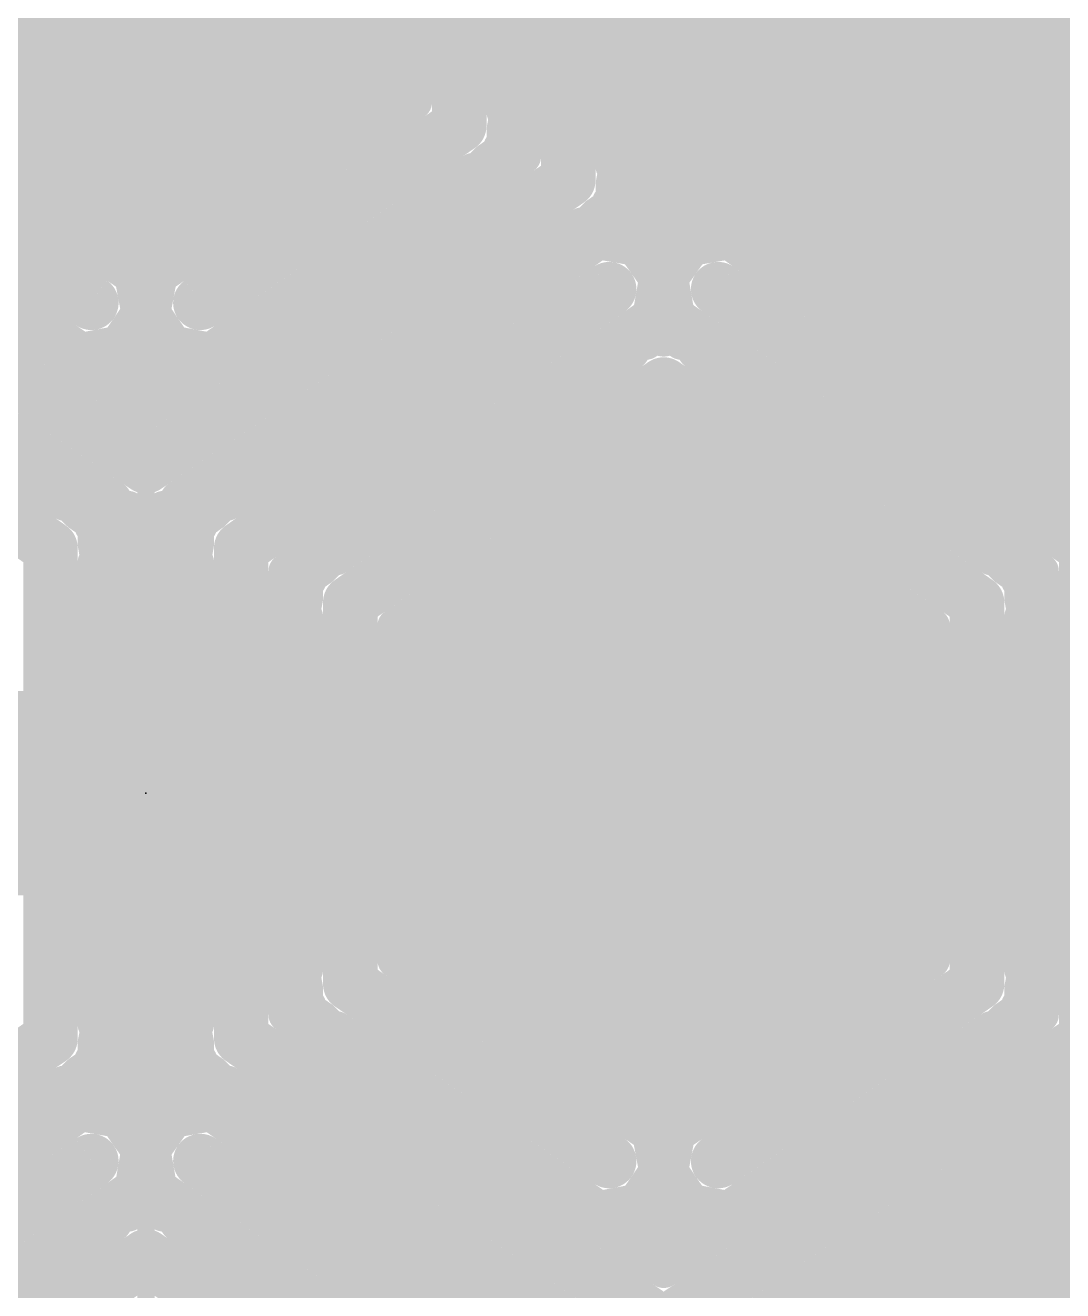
# Model space of a CAD drawing. Extents: x -9.5 to 75.5, y -0.1 to 22.1.
# Drawn here: x 32.12 to 39.73, y 7.35 to 16.64 of the extents above; entities that cross this region are included whole.
import ezdxf

# ---------------------------------------------------------------- set-up
doc = ezdxf.new("R2010")
doc.units = 0
for name, color, linetype in [('1', 12, 'CONTINUOUS'), ('16', 132, 'CONTINUOUS'), ('22', 253, 'CONTINUOUS'), ('23', 53, 'CONTINUOUS'), ('42', 132, 'CONTINUOUS')]:
    doc.layers.add(name, color=color, linetype=linetype)

msp = doc.modelspace()

# ---------------------------------------------------------------- linework, layer by layer
at = {"layer": '1', "const_width": 1.5}
msp.add_lwpolyline([(1, 11), (65, 11)], dxfattribs=at)
at = {"layer": '16', "const_width": 0.254}
for points in [[(35.773, 18.9303), (35.773, 15.6734)], [(36.427, 15.6003), (36.427, 18.9965)], [(35.627, 16.0012), (35.627, 18.5975)], [(34.973, 18.5291), (34.973, 16.0725)], [(31.027, 16.764), (34.973, 16.764)], [(35.627, 16.764), (35.773, 16.764)], [(36.427, 16.764), (60.5709, 16.764)], [(31.027, 16.51), (34.973, 16.51)], [(35.627, 16.51), (35.773, 16.51)], [(36.427, 16.51), (60.5136, 16.51)], [(31.027, 16.256), (34.973, 16.256)], [(35.627, 16.256), (35.773, 16.256)], [(36.427, 16.256), (60.5136, 16.256)], [(32.8964, 14.7934), (31.027, 16.0725)], [(34.973, 16.0725), (33.1036, 14.7934)], [(31.13, 16.002), (34.87, 16.002)], [(35.627, 16.002), (35.773, 16.002)], [(35.6464, 15.9729), (35.627, 16.0012)], [(35.627, 15.8696), (35.6464, 15.9729)], [(36.427, 16.002), (60.5136, 16.002)], [(35.627, 15.7646), (35.627, 15.8696)], [(35.6028, 15.7403), (35.627, 15.7646)], [(33, 13.795), (30.227, 15.6734)], [(31.5012, 15.748), (34.4988, 15.748)], [(35.773, 15.6734), (33, 13.795)], [(35.5097, 15.6473), (35.5964, 15.7066)], [(35.5964, 15.7066), (35.6028, 15.7403)], [(35.6104, 15.748), (35.773, 15.748)], [(36.427, 15.748), (60.5136, 15.748)], [(30.5988, 15.573), (32.5271, 14.2536)], [(33.4729, 14.2536), (35.4012, 15.573)], [(35.4012, 15.573), (35.4354, 15.573)], [(35.4354, 15.573), (35.5097, 15.6473)], [(36.4467, 15.5713), (36.427, 15.6003)], [(36.427, 15.4688), (36.4467, 15.5713)], [(31.8725, 15.494), (34.1275, 15.494)], [(35.2857, 15.494), (35.5081, 15.494)], [(36.4318, 15.494), (63.3076, 15.494)], [(36.427, 15.3646), (36.427, 15.4688)], [(36.3092, 15.2467), (36.3955, 15.3052)], [(36.3955, 15.3052), (36.4022, 15.3397)], [(36.4022, 15.3397), (36.427, 15.3646)], [(32.2437, 15.24), (33.7563, 15.24)], [(34.9145, 15.24), (35.1332, 15.24)], [(36.2354, 15.173), (36.3092, 15.2467)], [(36.3024, 15.24), (60.5136, 15.24)], [(29.7997, 15.173), (32.7645, 13.1645)], [(33.2355, 13.1645), (36.2003, 15.173)], [(36.2003, 15.173), (36.2354, 15.173)], [(32.4035, 13.127), (29.6774, 15.0454)], [(36.3226, 15.0454), (33.5965, 13.127)], [(36.5895, 14.999), (36.3226, 15.0454)], [(37.2774, 15.0454), (37.0105, 14.999)], [(40.0035, 13.127), (37.2774, 15.0454)], [(32.6149, 14.986), (33.3851, 14.986)], [(34.5432, 14.986), (34.7582, 14.986)], [(35.9243, 14.986), (36.2382, 14.986)], [(36.7454, 14.7774), (36.5895, 14.999)], [(36.5986, 14.986), (37.0014, 14.986)], [(37.0105, 14.999), (36.8546, 14.7774)], [(37.3618, 14.986), (60.5136, 14.986)], [(32.9464, 14.5271), (32.8964, 14.7934)], [(33.1036, 14.7934), (33.0536, 14.5271)], [(36.699, 14.5105), (36.7454, 14.7774)], [(36.8546, 14.7774), (36.901, 14.5105)], [(32.9079, 14.732), (33.0921, 14.732)], [(34.172, 14.732), (34.3832, 14.732)], [(35.5493, 14.732), (35.8773, 14.732)], [(36.7375, 14.732), (36.8625, 14.732)], [(37.7227, 14.732), (60.5136, 14.732)], [(31.9917, 14.478), (32.1992, 14.478)], [(32.7934, 14.3036), (32.9464, 14.5271)], [(32.9127, 14.478), (33.0873, 14.478)], [(33.0536, 14.5271), (33.2066, 14.3036)], [(33.8008, 14.478), (34.0083, 14.478)], [(34.027, 12.6303), (36.699, 14.5105)], [(35.1744, 14.478), (35.5163, 14.478)], [(36.6527, 14.478), (36.9473, 14.478)], [(36.901, 14.5105), (39.573, 12.6303)], [(38.0837, 14.478), (60.5136, 14.478)], [(32.5271, 14.2536), (32.7934, 14.3036)], [(33.2066, 14.3036), (33.4729, 14.2536)], [(36.6089, 14.2979), (36.5651, 14.2349)], [(36.6719, 14.3092), (36.6089, 14.2979)], [(36.7245, 14.3458), (36.6719, 14.3092)], [(36.8, 14.3322), (36.7245, 14.3458)], [(36.8755, 14.3458), (36.8, 14.3322)], [(36.9281, 14.3092), (36.8755, 14.3458)], [(36.9911, 14.2979), (36.9281, 14.3092)], [(37.0349, 14.2349), (36.9911, 14.2979)], [(32.3667, 14.224), (33.6333, 14.224)], [(36.5651, 14.2349), (34.3974, 12.727)], [(34.7994, 14.224), (35.1554, 14.224)], [(36.2918, 14.224), (36.5494, 14.224)], [(39.2026, 12.727), (37.0349, 14.2349)], [(37.0506, 14.224), (37.3082, 14.224)], [(38.4446, 14.224), (60.5143, 14.224)], [(32.7416, 13.97), (33.2584, 13.97)], [(34.4245, 13.97), (34.7944, 13.97)], [(35.9308, 13.97), (36.1843, 13.97)], [(37.4157, 13.97), (37.6692, 13.97)], [(38.8056, 13.97), (60.6636, 13.97)], [(34.0495, 13.716), (34.4335, 13.716)], [(35.5699, 13.716), (35.8191, 13.716)], [(37.7809, 13.716), (38.0301, 13.716)], [(39.1665, 13.716), (66, 13.716)], [(34.827, 12.2291), (36.8, 13.6017)], [(36.8, 13.6017), (38.773, 12.2291)], [(31.9275, 13.462), (32.3254, 13.462)], [(33.6746, 13.462), (34.0725, 13.462)], [(35.2089, 13.462), (35.454, 13.462)], [(36.5992, 13.462), (37.0008, 13.462)], [(38.146, 13.462), (38.391, 13.462)], [(39.5275, 13.462), (66, 13.462)], [(32.2884, 13.208), (32.7004, 13.208)], [(32.7645, 13.1645), (32.8052, 13.1045)], [(33.1948, 13.1045), (33.2355, 13.1645)], [(33.2996, 13.208), (33.7116, 13.208)], [(34.848, 13.208), (35.0889, 13.208)], [(36.2341, 13.208), (37.3659, 13.208)], [(38.5111, 13.208), (38.752, 13.208)], [(32.4354, 13.127), (32.4035, 13.127)], [(32.5113, 13.0512), (32.4354, 13.127)], [(32.8052, 13.1045), (32.8723, 13.0916)], [(32.8723, 13.0916), (32.9287, 13.0533)], [(32.9287, 13.0533), (33, 13.067)], [(33, 13.067), (33.0713, 13.0533)], [(33.0713, 13.0533), (33.1277, 13.0916)], [(33.1277, 13.0916), (33.1948, 13.1045)], [(33.5646, 13.127), (33.4887, 13.0512)], [(33.5965, 13.127), (33.5646, 13.127)], [(32.599, 12.9895), (32.5113, 13.0512)], [(32.6044, 12.958), (32.599, 12.9895)], [(33.401, 12.9895), (33.3956, 12.958)], [(33.4887, 13.0512), (33.401, 12.9895)], [(32.627, 12.9354), (32.6044, 12.958)], [(32.6084, 12.954), (33.3916, 12.954)], [(32.627, 12.8282), (32.627, 12.9354)], [(33.3956, 12.958), (33.373, 12.9354)], [(33.373, 12.9354), (33.373, 12.8282)], [(34.487, 12.954), (34.7238, 12.954)], [(35.869, 12.954), (37.731, 12.954)], [(38.8762, 12.954), (39.1129, 12.954)], [(32.6454, 12.7226), (32.627, 12.8282)], [(33.373, 12.8282), (33.3546, 12.7226)], [(32.627, 12.6965), (32.6454, 12.7226)], [(32.627, 9.3003), (32.627, 12.6965)], [(32.6295, 12.7), (33.3705, 12.7)], [(33.3546, 12.7226), (33.373, 12.6965)], [(33.373, 12.6965), (33.373, 9.3003)], [(34.1261, 12.7), (34.3376, 12.7)], [(34.3646, 12.727), (34.2894, 12.6518)], [(34.3974, 12.727), (34.3646, 12.727)], [(35.5039, 12.7), (38.0961, 12.7)], [(39.2354, 12.727), (39.2026, 12.727)], [(39.3106, 12.6518), (39.2354, 12.727)], [(39.2624, 12.7), (39.4739, 12.7)], [(34.027, 9.3734), (34.027, 12.6303)], [(34.2894, 12.6518), (34.2021, 12.5911)], [(39.3979, 12.5911), (39.3106, 12.6518)], [(39.573, 12.6303), (39.573, 9.3734)], [(34.1963, 12.5587), (34.173, 12.5354)], [(34.173, 12.5354), (34.173, 12.4291)], [(34.2021, 12.5911), (34.1963, 12.5587)], [(39.4037, 12.5587), (39.3979, 12.5911)], [(39.427, 12.5354), (39.4037, 12.5587)], [(39.427, 12.4291), (39.427, 12.5354)], [(32.627, 12.446), (33.373, 12.446)], [(34.027, 12.446), (34.173, 12.446)], [(34.173, 12.4291), (34.1542, 12.3245)], [(35.1387, 12.446), (38.4613, 12.446)], [(39.427, 12.446), (39.573, 12.446)], [(39.4458, 12.3245), (39.427, 12.4291)], [(34.1542, 12.3245), (34.173, 12.2975)], [(39.427, 12.2975), (39.4458, 12.3245)], [(34.173, 12.2975), (34.173, 9.7012)], [(34.827, 9.7725), (34.827, 12.2291)], [(38.773, 12.2291), (38.773, 9.7725)], [(39.427, 9.7012), (39.427, 12.2975)], [(32.627, 12.192), (33.373, 12.192)], [(34.027, 12.192), (34.173, 12.192)], [(34.827, 12.192), (38.773, 12.192)], [(39.427, 12.192), (39.573, 12.192)], [(32.627, 11.938), (33.373, 11.938)], [(34.027, 11.938), (34.173, 11.938)], [(34.827, 11.938), (38.773, 11.938)], [(39.427, 11.938), (39.573, 11.938)], [(32.627, 11.684), (33.373, 11.684)], [(34.027, 11.684), (34.173, 11.684)], [(34.827, 11.684), (38.773, 11.684)], [(39.427, 11.684), (39.573, 11.684)], [(32.627, 11.43), (33.373, 11.43)], [(34.027, 11.43), (34.173, 11.43)], [(34.827, 11.43), (38.773, 11.43)], [(39.427, 11.43), (39.573, 11.43)], [(32.627, 11.176), (33.373, 11.176)], [(34.027, 11.176), (34.173, 11.176)], [(34.827, 11.176), (38.773, 11.176)], [(39.427, 11.176), (39.573, 11.176)], [(32.627, 10.922), (33.373, 10.922)], [(34.027, 10.922), (34.173, 10.922)], [(34.827, 10.922), (38.773, 10.922)], [(39.427, 10.922), (39.573, 10.922)], [(32.627, 10.668), (33.373, 10.668)], [(34.027, 10.668), (34.173, 10.668)], [(34.827, 10.668), (38.773, 10.668)], [(39.427, 10.668), (39.573, 10.668)], [(32.627, 10.414), (33.373, 10.414)], [(34.027, 10.414), (34.173, 10.414)], [(34.827, 10.414), (38.773, 10.414)], [(39.427, 10.414), (39.573, 10.414)], [(32.627, 10.16), (33.373, 10.16)], [(34.027, 10.16), (34.173, 10.16)], [(34.827, 10.16), (38.773, 10.16)], [(39.427, 10.16), (39.573, 10.16)], [(32.627, 9.906), (33.373, 9.906)], [(34.027, 9.906), (34.173, 9.906)], [(34.827, 9.906), (38.773, 9.906)], [(39.427, 9.906), (39.573, 9.906)], [(36.6964, 8.4934), (34.827, 9.7725)], [(38.773, 9.7725), (36.9036, 8.4934)], [(32.627, 9.652), (33.373, 9.652)], [(34.027, 9.652), (34.1576, 9.652)], [(34.173, 9.7012), (34.1536, 9.6729)], [(34.1536, 9.6729), (34.173, 9.5696)], [(35.0031, 9.652), (38.5969, 9.652)], [(39.4464, 9.6729), (39.427, 9.7012)], [(39.427, 9.5696), (39.4464, 9.6729)], [(39.4424, 9.652), (39.573, 9.652)], [(34.173, 9.5696), (34.173, 9.4646)], [(39.427, 9.4646), (39.427, 9.5696)], [(34.173, 9.4646), (34.1972, 9.4403)], [(39.4028, 9.4403), (39.427, 9.4646)], [(32.627, 9.398), (33.373, 9.398)], [(34.027, 9.398), (34.2161, 9.398)], [(36.8, 7.495), (34.027, 9.3734)], [(34.1972, 9.4403), (34.2036, 9.4066)], [(34.2036, 9.4066), (34.2903, 9.3473)], [(35.3743, 9.398), (38.2257, 9.398)], [(39.573, 9.3734), (36.8, 7.495)], [(39.3097, 9.3473), (39.3964, 9.4066)], [(39.3839, 9.398), (39.573, 9.398)], [(39.3964, 9.4066), (39.4028, 9.4403)], [(32.6467, 9.2713), (32.627, 9.3003)], [(32.627, 9.1688), (32.6467, 9.2713)], [(33.373, 9.3003), (33.3533, 9.2713)], [(33.3533, 9.2713), (33.373, 9.1688)], [(34.2903, 9.3473), (34.3646, 9.273)], [(34.3646, 9.273), (34.3988, 9.273)], [(34.3988, 9.273), (36.3271, 7.9536)], [(37.2729, 7.9536), (39.2012, 9.273)], [(39.2012, 9.273), (39.2354, 9.273)], [(39.2354, 9.273), (39.3097, 9.3473)], [(32.627, 9.0646), (32.627, 9.1688)], [(33.373, 9.1688), (33.373, 9.0646)], [(32.627, 9.144), (33.373, 9.144)], [(34.3657, 9.144), (34.5874, 9.144)], [(35.7455, 9.144), (37.8545, 9.144)], [(39.0126, 9.144), (39.2343, 9.144)], [(32.5092, 8.9467), (32.5955, 9.0052)], [(32.5955, 9.0052), (32.6022, 9.0397)], [(32.6022, 9.0397), (32.627, 9.0646)], [(33.373, 9.0646), (33.3978, 9.0397)], [(33.3978, 9.0397), (33.4045, 9.0052)], [(33.4045, 9.0052), (33.4908, 8.9467)], [(32.4354, 8.873), (32.5092, 8.9467)], [(32.4524, 8.89), (33.5476, 8.89)], [(33.4908, 8.9467), (33.5646, 8.873)], [(34.7407, 8.89), (34.9586, 8.89)], [(36.1168, 8.89), (37.4832, 8.89)], [(38.6414, 8.89), (38.8593, 8.89)], [(29.4355, 6.8645), (32.4003, 8.873)], [(32.4003, 8.873), (32.4354, 8.873)], [(33.5646, 8.873), (33.5997, 8.873)], [(33.5997, 8.873), (36.5645, 6.8645)], [(37.0355, 6.8645), (40.0003, 8.873)], [(32.5226, 8.6454), (29.7965, 6.727)], [(32.0505, 8.636), (32.5093, 8.636)], [(32.7895, 8.599), (32.5226, 8.6454)], [(32.5765, 8.636), (33.4235, 8.636)], [(33.4774, 8.6454), (33.2105, 8.599)], [(36.2035, 6.727), (33.4774, 8.6454)], [(33.4907, 8.636), (33.9495, 8.636)], [(35.1156, 8.636), (35.3298, 8.636)], [(36.488, 8.636), (37.112, 8.636)], [(38.2702, 8.636), (38.4844, 8.636)], [(39.6505, 8.636), (66, 8.636)], [(32.9454, 8.3774), (32.7895, 8.599)], [(33.2105, 8.599), (33.0546, 8.3774)], [(36.7464, 8.2271), (36.6964, 8.4934)], [(36.9036, 8.4934), (36.8536, 8.2271)], [(31.6755, 8.382), (32.1483, 8.382)], [(32.899, 8.1105), (32.9454, 8.3774)], [(32.9421, 8.382), (33.0579, 8.382)], [(33.0546, 8.3774), (33.101, 8.1105)], [(33.8517, 8.382), (34.3245, 8.382)], [(35.4906, 8.382), (35.7011, 8.382)], [(36.7173, 8.382), (36.8827, 8.382)], [(37.8989, 8.382), (38.1094, 8.382)], [(39.2755, 8.382), (66, 8.382)], [(36.5934, 8.0036), (36.7464, 8.2271)], [(36.8536, 8.2271), (37.0066, 8.0036)], [(30.227, 6.2303), (32.899, 8.1105)], [(32.902, 8.128), (33.098, 8.128)], [(33.101, 8.1105), (35.773, 6.2303)], [(34.2126, 8.128), (34.6994, 8.128)], [(35.8655, 8.128), (36.0723, 8.128)], [(36.6785, 8.128), (36.9215, 8.128)], [(37.5277, 8.128), (37.7345, 8.128)], [(38.9006, 8.128), (66, 8.128)], [(36.3271, 7.9536), (36.5934, 8.0036)], [(37.0066, 8.0036), (37.2729, 7.9536)], [(32.5628, 7.874), (32.7923, 7.874)], [(32.8089, 7.8979), (32.7651, 7.8349)], [(32.8719, 7.9092), (32.8089, 7.8979)], [(32.9245, 7.9458), (32.8719, 7.9092)], [(33, 7.9322), (32.9245, 7.9458)], [(33.0755, 7.9458), (33, 7.9322)], [(33.1281, 7.9092), (33.0755, 7.9458)], [(33.1911, 7.8979), (33.1281, 7.9092)], [(33.2349, 7.8349), (33.1911, 7.8979)], [(33.2077, 7.874), (33.4372, 7.874)], [(34.5736, 7.874), (35.0744, 7.874)], [(36.2405, 7.874), (37.3595, 7.874)], [(38.5256, 7.874), (60.5416, 7.874)], [(32.7651, 7.8349), (30.5974, 6.327)], [(35.4025, 6.327), (33.2349, 7.8349)], [(32.2019, 7.62), (32.4561, 7.62)], [(33.5439, 7.62), (33.7981, 7.62)], [(34.9345, 7.62), (35.4493, 7.62)], [(36.6154, 7.62), (36.9846, 7.62)], [(38.1507, 7.62), (60.5136, 7.62)], [(31.8409, 7.366), (32.091, 7.366)], [(33.909, 7.366), (34.1591, 7.366)], [(35.2955, 7.366), (35.8243, 7.366)], [(37.7757, 7.366), (60.5136, 7.366)]]:
    msp.add_lwpolyline(points, dxfattribs=at)
at = {"layer": '16', "const_width": 0.127}
for points in [[(34.973, 16.4465, 1), (34.973, 16.5735)], [(35.627, 16.5735, 1), (35.627, 16.4465)], [(35.773, 16.4465, 1), (35.773, 16.5735)], [(36.427, 16.5735, 1), (36.427, 16.4465)], [(34.973, 16.1925, 1), (34.973, 16.3195)], [(35.627, 16.3195, 1), (35.627, 16.1925)], [(35.773, 16.1925, 1), (35.773, 16.3195)], [(36.427, 16.3195, 1), (36.427, 16.1925)], [(35.0089, 16.0201, 1), (34.9371, 16.1249)], [(34.87, 15.9385, 1), (34.87, 16.0655)], [(34.9095, 16.0725, 1), (35.0365, 16.0725)], [(35.627, 16.0655, 1), (35.627, 15.9385)], [(35.6794, 16.037, 1), (35.5746, 15.9653)], [(35.7088, 15.9612, 1), (35.5839, 15.9846)], [(35.5939, 15.937, 1), (35.6988, 16.0087)], [(35.773, 15.9385, 1), (35.773, 16.0655)], [(36.427, 16.0655, 1), (36.427, 15.9385)], [(35.5635, 16.0012, 1), (35.6905, 16.0012)], [(35.6905, 15.8696, 1), (35.5635, 15.8696)], [(35.5646, 15.8813, 1), (35.6894, 15.8579)], [(35.6719, 15.7196, 1), (35.5821, 15.8095)], [(34.4988, 15.6845, 1), (34.4988, 15.8115)], [(35.5579, 15.7852, 1), (35.6477, 15.6954)], [(35.6652, 15.7286, 1), (35.5403, 15.752)], [(35.6104, 15.8115, 1), (35.6104, 15.6845)], [(35.6323, 15.6542, 1), (35.5606, 15.759)], [(35.5635, 15.7646, 1), (35.6905, 15.7646)], [(35.8086, 15.6209, 1), (35.7374, 15.726)], [(35.773, 15.6845, 1), (35.773, 15.8115)], [(36.427, 15.8115, 1), (36.427, 15.6845)], [(35.4012, 15.6365, 1), (35.4012, 15.5095)], [(35.437, 15.5206, 1), (35.3653, 15.6254)], [(35.4354, 15.5095, 1), (35.4354, 15.6365)], [(35.4739, 15.6997, 1), (35.5456, 15.5949)], [(35.5546, 15.6024, 1), (35.4648, 15.6922)], [(35.534, 15.7183, 1), (35.6588, 15.6949)], [(35.7095, 15.6734, 1), (35.8365, 15.6734)], [(36.4796, 15.6359, 1), (36.3744, 15.5647)], [(36.509, 15.5593, 1), (36.3843, 15.5832)], [(34.1275, 15.4305, 1), (34.1275, 15.5575)], [(35.2857, 15.5575, 1), (35.2857, 15.4305)], [(35.3905, 15.6179, 1), (35.4803, 15.5281)], [(35.5081, 15.4305, 1), (35.5081, 15.5575)], [(36.3635, 15.6003, 1), (36.4905, 15.6003)], [(36.4318, 15.5575, 1), (36.4318, 15.4305)], [(36.3941, 15.5356, 1), (36.4993, 15.6069)], [(36.4905, 15.4688, 1), (36.3635, 15.4688)], [(36.3646, 15.4808, 1), (36.4894, 15.4569)], [(36.3573, 15.3846, 1), (36.4471, 15.2948)], [(36.4645, 15.3277, 1), (36.3398, 15.3517)], [(36.4311, 15.2527, 1), (36.3599, 15.3578)], [(36.3635, 15.3646, 1), (36.4905, 15.3646)], [(36.4719, 15.3196, 1), (36.3821, 15.4095)], [(32.2437, 15.3035, 1), (32.2437, 15.1765)], [(33.7563, 15.1765, 1), (33.7563, 15.3035)], [(34.9145, 15.3035, 1), (34.9145, 15.1765)], [(35.1332, 15.1765, 1), (35.1332, 15.3035)], [(36.3024, 15.3035, 1), (36.3024, 15.1765)], [(36.2736, 15.2993, 1), (36.3448, 15.1942)], [(36.3541, 15.2018, 1), (36.2643, 15.2916)], [(36.3332, 15.3172, 1), (36.4579, 15.2932)], [(36.2003, 15.2365, 1), (36.2003, 15.1095)], [(36.2359, 15.1204, 1), (36.1647, 15.2256)], [(36.1905, 15.2179, 1), (36.2803, 15.1281)], [(36.2354, 15.1095, 1), (36.2354, 15.2365)], [(36.3335, 15.1079, 1), (36.3117, 14.9828)], [(36.3591, 14.9934, 1), (36.286, 15.0973)], [(37.314, 15.0973, 1), (37.2409, 14.9934)], [(37.2883, 14.9828, 1), (37.2665, 15.1079)], [(32.6149, 15.0495, 1), (32.6149, 14.9225)], [(33.3851, 14.9225, 1), (33.3851, 15.0495)], [(34.5432, 15.0495, 1), (34.5432, 14.9225)], [(34.7582, 14.9225, 1), (34.7582, 15.0495)], [(35.9243, 15.0495, 1), (35.9243, 14.9225)], [(36.2382, 14.9225, 1), (36.2382, 15.0495)], [(36.6414, 15.0355, 1), (36.5375, 14.9624)], [(36.5986, 15.0495, 1), (36.5986, 14.9225)], [(36.5786, 14.9364, 1), (36.6004, 15.0615)], [(36.9996, 15.0615, 1), (37.0214, 14.9364)], [(37.0625, 14.9624, 1), (36.9586, 15.0355)], [(37.0014, 14.9225, 1), (37.0014, 15.0495)], [(37.3618, 15.0495, 1), (37.3618, 14.9225)], [(32.9588, 14.8051, 1), (32.834, 14.7817)], [(32.8606, 14.741, 1), (32.9323, 14.8458)], [(33.0677, 14.8458, 1), (33.1394, 14.741)], [(33.166, 14.7817, 1), (33.0412, 14.8051)], [(36.8079, 14.7665, 1), (36.6828, 14.7883)], [(36.6934, 14.7409, 1), (36.7973, 14.814)], [(36.8027, 14.814, 1), (36.9066, 14.7409)], [(36.9172, 14.7883, 1), (36.7921, 14.7665)], [(32.9079, 14.7955, 1), (32.9079, 14.6685)], [(33.0921, 14.6685, 1), (33.0921, 14.7955)], [(34.172, 14.7955, 1), (34.172, 14.6685)], [(34.3832, 14.6685, 1), (34.3832, 14.7955)], [(35.5493, 14.7955, 1), (35.5493, 14.6685)], [(35.8773, 14.6685, 1), (35.8773, 14.7955)], [(36.7375, 14.7955, 1), (36.7375, 14.6685)], [(36.8625, 14.6685, 1), (36.8625, 14.7955)], [(37.7227, 14.7955, 1), (37.7227, 14.6685)], [(32.1992, 14.4145, 1), (32.1992, 14.5415)], [(32.9127, 14.5415, 1), (32.9127, 14.4145)], [(32.8839, 14.5154, 1), (33.0088, 14.5388)], [(32.9988, 14.4913, 1), (32.8939, 14.563)], [(33.106, 14.563, 1), (33.0012, 14.4913)], [(32.9912, 14.5388, 1), (33.1161, 14.5154)], [(33.0873, 14.4145, 1), (33.0873, 14.5415)], [(33.8008, 14.5415, 1), (33.8008, 14.4145)], [(34.0083, 14.4145, 1), (34.0083, 14.5415)], [(35.1744, 14.5415, 1), (35.1744, 14.4145)], [(35.5163, 14.4145, 1), (35.5163, 14.5415)], [(36.6527, 14.5415, 1), (36.6527, 14.4145)], [(36.6364, 14.5214, 1), (36.7615, 14.4996)], [(36.7355, 14.4586, 1), (36.6624, 14.5625)], [(36.9376, 14.5625, 1), (36.8645, 14.4586)], [(36.8385, 14.4996, 1), (36.9636, 14.5214)], [(36.9473, 14.4145, 1), (36.9473, 14.5415)], [(38.0837, 14.5415, 1), (38.0837, 14.4145)], [(32.741, 14.3394, 1), (32.8458, 14.2677)], [(32.8051, 14.2412, 1), (32.7817, 14.366)], [(33.2183, 14.366, 1), (33.1949, 14.2412)], [(33.1542, 14.2677, 1), (33.259, 14.3394)], [(36.5977, 14.3604, 1), (36.6201, 14.2354)], [(36.661, 14.2617, 1), (36.5568, 14.3342)], [(36.6356, 14.3614, 1), (36.7082, 14.2571)], [(36.6831, 14.2467, 1), (36.6607, 14.3717)], [(36.7357, 14.4083, 1), (36.7132, 14.2833)], [(36.7607, 14.2937, 1), (36.6882, 14.3979)], [(36.7888, 14.3947, 1), (36.8112, 14.2697)], [(36.7888, 14.2697, 1), (36.8112, 14.3947)], [(36.9118, 14.3979, 1), (36.8393, 14.2937)], [(36.8868, 14.2833, 1), (36.8643, 14.4083)], [(36.9393, 14.3717, 1), (36.9169, 14.2467)], [(36.8918, 14.2571, 1), (36.9643, 14.3614)], [(37.0432, 14.3342, 1), (36.939, 14.2617)], [(36.9799, 14.2354, 1), (37.0023, 14.3604)], [(32.3667, 14.2875, 1), (32.3667, 14.1605)], [(32.5154, 14.3161, 1), (32.5388, 14.1912)], [(32.4913, 14.2012, 1), (32.563, 14.306)], [(33.437, 14.306, 1), (33.5087, 14.2012)], [(33.4612, 14.1912, 1), (33.4846, 14.3161)], [(33.6333, 14.1605, 1), (33.6333, 14.2875)], [(34.7994, 14.2875, 1), (34.7994, 14.1605)], [(35.1554, 14.1605, 1), (35.1554, 14.2875)], [(36.2918, 14.2875, 1), (36.2918, 14.1605)], [(36.513, 14.2712, 1), (36.6172, 14.1987)], [(36.6013, 14.1828, 1), (36.5288, 14.287)], [(36.5494, 14.1605, 1), (36.5494, 14.2875)], [(37.0712, 14.287, 1), (36.9987, 14.1828)], [(36.9828, 14.1987, 1), (37.087, 14.2712)], [(37.0506, 14.2875, 1), (37.0506, 14.1605)], [(37.3082, 14.1605, 1), (37.3082, 14.2875)], [(38.4446, 14.2875, 1), (38.4446, 14.1605)], [(32.7416, 14.0335, 1), (32.7416, 13.9065)], [(33.2584, 13.9065, 1), (33.2584, 14.0335)], [(34.4245, 14.0335, 1), (34.4245, 13.9065)], [(34.7944, 13.9065, 1), (34.7944, 14.0335)], [(35.9308, 14.0335, 1), (35.9308, 13.9065)], [(36.1843, 13.9065, 1), (36.1843, 14.0335)], [(37.4157, 14.0335, 1), (37.4157, 13.9065)], [(37.6692, 13.9065, 1), (37.6692, 14.0335)], [(38.8056, 14.0335, 1), (38.8056, 13.9065)], [(32.9644, 13.8475, 1), (33.0356, 13.7424)], [(32.9644, 13.7424, 1), (33.0356, 13.8475)], [(34.0495, 13.7795, 1), (34.0495, 13.6525)], [(34.4335, 13.6525, 1), (34.4335, 13.7795)], [(35.5699, 13.7795, 1), (35.5699, 13.6525)], [(35.8191, 13.6525, 1), (35.8191, 13.7795)], [(37.7809, 13.7795, 1), (37.7809, 13.6525)], [(38.0301, 13.6525, 1), (38.0301, 13.7795)], [(39.1665, 13.7795, 1), (39.1665, 13.6525)], [(36.8363, 13.6538, 1), (36.7637, 13.5495)], [(36.8363, 13.5495, 1), (36.7637, 13.6538)], [(32.3254, 13.3985, 1), (32.3254, 13.5255)], [(33.6746, 13.5255, 1), (33.6746, 13.3985)], [(34.0725, 13.3985, 1), (34.0725, 13.5255)], [(35.2089, 13.5255, 1), (35.2089, 13.3985)], [(35.454, 13.3985, 1), (35.454, 13.5255)], [(36.5992, 13.5255, 1), (36.5992, 13.3985)], [(37.0008, 13.3985, 1), (37.0008, 13.5255)], [(38.146, 13.5255, 1), (38.146, 13.3985)], [(38.391, 13.3985, 1), (38.391, 13.5255)], [(39.5275, 13.5255, 1), (39.5275, 13.3985)], [(32.2884, 13.2715, 1), (32.2884, 13.1445)], [(32.7004, 13.1445, 1), (32.7004, 13.2715)], [(32.8171, 13.2002, 1), (32.712, 13.1289)], [(33.288, 13.1289, 1), (33.1829, 13.2002)], [(33.2996, 13.2715, 1), (33.2996, 13.1445)], [(33.7116, 13.1445, 1), (33.7116, 13.2715)], [(34.848, 13.2715, 1), (34.848, 13.1445)], [(35.0889, 13.1445, 1), (35.0889, 13.2715)], [(36.2341, 13.2715, 1), (36.2341, 13.1445)], [(37.3659, 13.1445, 1), (37.3659, 13.2715)], [(38.5111, 13.2715, 1), (38.5111, 13.1445)], [(38.752, 13.1445, 1), (38.752, 13.2715)], [(32.4035, 13.1905, 1), (32.4035, 13.0635)], [(32.367, 13.0751, 1), (32.4401, 13.1789)], [(32.4803, 13.1719, 1), (32.3905, 13.0821)], [(32.4354, 13.0635, 1), (32.4354, 13.1905)], [(32.7289, 13.112, 1), (32.8002, 13.2171)], [(32.8172, 13.1668, 1), (32.7932, 13.0421)], [(32.7527, 13.0688, 1), (32.8578, 13.1401)], [(32.9079, 13.1441, 1), (32.8366, 13.039)], [(32.8603, 13.0292, 1), (32.8842, 13.1539)], [(33.012, 13.1294, 1), (32.988, 13.0047)], [(33.012, 13.0047, 1), (32.988, 13.1294)], [(33.1158, 13.1539, 1), (33.1397, 13.0292)], [(33.1634, 13.039, 1), (33.0921, 13.1441)], [(33.1422, 13.1401, 1), (33.2473, 13.0688)], [(33.1998, 13.2171, 1), (33.2711, 13.112)], [(33.2068, 13.0421, 1), (33.1828, 13.1668)], [(33.5646, 13.1905, 1), (33.5646, 13.0635)], [(33.6095, 13.0821, 1), (33.5196, 13.1719)], [(33.5599, 13.1789, 1), (33.633, 13.0751)], [(33.5965, 13.0635, 1), (33.5965, 13.1905)], [(32.5478, 13.1031, 1), (32.4747, 12.9992)], [(32.4664, 13.0063, 1), (32.5562, 13.0961)], [(32.6615, 13.0003, 1), (32.5364, 12.9786)], [(32.5624, 12.9375, 1), (32.6355, 13.0414)], [(32.9167, 13.1157, 1), (32.9407, 12.9909)], [(32.8931, 13.0007, 1), (32.9644, 13.1059)], [(33.0356, 13.1059, 1), (33.1069, 13.0007)], [(33.0593, 12.9909, 1), (33.0832, 13.1157)], [(33.3645, 13.0414, 1), (33.4376, 12.9375)], [(33.4636, 12.9786, 1), (33.3385, 13.0003)], [(33.4438, 13.0961, 1), (33.5336, 13.0063)], [(33.5253, 12.9992, 1), (33.4522, 13.1031)], [(32.6493, 13.0029, 1), (32.5595, 12.9131)], [(32.5419, 12.9471, 1), (32.667, 12.9689)], [(32.6084, 13.0175, 1), (32.6084, 12.8905)], [(32.6905, 12.9354, 1), (32.5635, 12.9354)], [(32.5821, 12.8905, 1), (32.6719, 12.9804)], [(33.4365, 12.9354, 1), (33.3095, 12.9354)], [(33.3281, 12.9804, 1), (33.4179, 12.8905)], [(33.333, 12.9689, 1), (33.4581, 12.9471)], [(33.4405, 12.9131, 1), (33.3507, 13.0029)], [(33.3916, 12.8905, 1), (33.3916, 13.0175)], [(34.487, 13.0175, 1), (34.487, 12.8905)], [(34.7238, 12.8905, 1), (34.7238, 13.0175)], [(35.869, 13.0175, 1), (35.869, 12.8905)], [(37.731, 12.8905, 1), (37.731, 13.0175)], [(38.8762, 13.0175, 1), (38.8762, 12.8905)], [(39.1129, 12.8905, 1), (39.1129, 13.0175)], [(32.6896, 12.8391, 1), (32.5644, 12.8173)], [(33.4356, 12.8173, 1), (33.3104, 12.8391)], [(32.5635, 12.8282, 1), (32.6905, 12.8282)], [(32.6905, 12.6965, 1), (32.5635, 12.6965)], [(32.6295, 12.7635, 1), (32.6295, 12.6365)], [(32.6973, 12.686, 1), (32.5934, 12.7591)], [(33.4066, 12.7591, 1), (33.3027, 12.686)], [(33.3095, 12.8282, 1), (33.4365, 12.8282)], [(33.4365, 12.6965, 1), (33.3095, 12.6965)], [(33.3705, 12.6365, 1), (33.3705, 12.7635)], [(34.1261, 12.7635, 1), (34.1261, 12.6365)], [(34.3646, 12.7905, 1), (34.3646, 12.6635)], [(34.4095, 12.6821, 1), (34.3196, 12.7719)], [(34.3612, 12.7791, 1), (34.4337, 12.6749)], [(34.3376, 12.6365, 1), (34.3376, 12.7635)], [(34.3974, 12.6635, 1), (34.3974, 12.7905)], [(35.5039, 12.7635, 1), (35.5039, 12.6365)], [(38.0961, 12.6365, 1), (38.0961, 12.7635)], [(39.2026, 12.7905, 1), (39.2026, 12.6635)], [(39.1663, 12.6749, 1), (39.2388, 12.7791)], [(39.2803, 12.7719, 1), (39.1905, 12.6821)], [(39.2624, 12.7635, 1), (39.2624, 12.6365)], [(39.2354, 12.6635, 1), (39.2354, 12.7905)], [(39.4739, 12.6365, 1), (39.4739, 12.7635)], [(32.5751, 12.733, 1), (32.6789, 12.6599)], [(32.5828, 12.7117, 1), (32.7079, 12.7335)], [(33.2921, 12.7335, 1), (33.4172, 12.7117)], [(33.3211, 12.6599, 1), (33.4249, 12.733)], [(34.0905, 12.6303, 1), (33.9635, 12.6303)], [(33.9905, 12.6822, 1), (34.0635, 12.5783)], [(34.2445, 12.6967, 1), (34.3343, 12.6069)], [(34.3256, 12.5997, 1), (34.2531, 12.7039)], [(39.3469, 12.7039, 1), (39.2744, 12.5997)], [(39.2657, 12.6069, 1), (39.3555, 12.6967)], [(39.6365, 12.6303, 1), (39.5095, 12.6303)], [(39.5365, 12.5783, 1), (39.6095, 12.6822)], [(34.2365, 12.5354, 1), (34.1095, 12.5354)], [(34.1281, 12.5804, 1), (34.2179, 12.4905)], [(34.1338, 12.5699, 1), (34.2588, 12.5475)], [(34.1658, 12.6432, 1), (34.2383, 12.539)], [(34.2646, 12.5799, 1), (34.1396, 12.6023)], [(34.2412, 12.5138, 1), (34.1514, 12.6036)], [(39.4604, 12.6023, 1), (39.3354, 12.5799)], [(39.4486, 12.6036, 1), (39.3588, 12.5138)], [(39.3412, 12.5475, 1), (39.4662, 12.5699)], [(39.3617, 12.539, 1), (39.4342, 12.6432)], [(39.4905, 12.5354, 1), (39.3635, 12.5354)], [(39.3821, 12.4905, 1), (39.4719, 12.5804)], [(32.627, 12.5095, 1), (32.627, 12.3825)], [(33.373, 12.3825, 1), (33.373, 12.5095)], [(34.027, 12.5095, 1), (34.027, 12.3825)], [(34.2355, 12.4179, 1), (34.1105, 12.4403)], [(34.173, 12.3825, 1), (34.173, 12.5095)], [(35.1387, 12.5095, 1), (35.1387, 12.3825)], [(38.4613, 12.3825, 1), (38.4613, 12.5095)], [(39.427, 12.5095, 1), (39.427, 12.3825)], [(39.4895, 12.4403, 1), (39.3645, 12.4179)], [(39.573, 12.3825, 1), (39.573, 12.5095)], [(34.2063, 12.3607, 1), (34.1021, 12.2882)], [(34.1095, 12.4291, 1), (34.2365, 12.4291)], [(39.3635, 12.4291, 1), (39.4905, 12.4291)], [(39.4979, 12.2882, 1), (39.3937, 12.3607)], [(34.0917, 12.3357, 1), (34.2167, 12.3132)], [(34.2365, 12.2975, 1), (34.1095, 12.2975)], [(34.1209, 12.2612, 1), (34.2251, 12.3337)], [(34.8905, 12.2291, 1), (34.7635, 12.2291)], [(38.8365, 12.2291, 1), (38.7095, 12.2291)], [(39.4905, 12.2975, 1), (39.3635, 12.2975)], [(39.3749, 12.3337, 1), (39.4791, 12.2612)], [(39.3833, 12.3132, 1), (39.5083, 12.3357)], [(32.627, 12.2555, 1), (32.627, 12.1285)], [(33.373, 12.1285, 1), (33.373, 12.2555)], [(34.027, 12.2555, 1), (34.027, 12.1285)], [(34.173, 12.1285, 1), (34.173, 12.2555)], [(34.7907, 12.2813, 1), (34.8633, 12.177)], [(34.827, 12.2555, 1), (34.827, 12.1285)], [(38.7367, 12.177, 1), (38.8093, 12.2813)], [(38.773, 12.1285, 1), (38.773, 12.2555)], [(39.427, 12.2555, 1), (39.427, 12.1285)], [(39.573, 12.1285, 1), (39.573, 12.2555)], [(32.627, 12.0015, 1), (32.627, 11.8745)], [(33.373, 11.8745, 1), (33.373, 12.0015)], [(34.027, 12.0015, 1), (34.027, 11.8745)], [(34.173, 11.8745, 1), (34.173, 12.0015)], [(34.827, 12.0015, 1), (34.827, 11.8745)], [(38.773, 11.8745, 1), (38.773, 12.0015)], [(39.427, 12.0015, 1), (39.427, 11.8745)], [(39.573, 11.8745, 1), (39.573, 12.0015)], [(32.627, 11.7475, 1), (32.627, 11.6205)], [(33.373, 11.6205, 1), (33.373, 11.7475)], [(34.027, 11.7475, 1), (34.027, 11.6205)], [(34.173, 11.6205, 1), (34.173, 11.7475)], [(34.827, 11.7475, 1), (34.827, 11.6205)], [(38.773, 11.6205, 1), (38.773, 11.7475)], [(39.427, 11.7475, 1), (39.427, 11.6205)], [(39.573, 11.6205, 1), (39.573, 11.7475)], [(32.627, 11.4935, 1), (32.627, 11.3665)], [(33.373, 11.3665, 1), (33.373, 11.4935)], [(34.027, 11.4935, 1), (34.027, 11.3665)], [(34.173, 11.3665, 1), (34.173, 11.4935)], [(34.827, 11.4935, 1), (34.827, 11.3665)], [(38.773, 11.3665, 1), (38.773, 11.4935)], [(39.427, 11.4935, 1), (39.427, 11.3665)], [(39.573, 11.3665, 1), (39.573, 11.4935)], [(32.627, 11.2395, 1), (32.627, 11.1125)], [(33.373, 11.1125, 1), (33.373, 11.2395)], [(34.027, 11.2395, 1), (34.027, 11.1125)], [(34.173, 11.1125, 1), (34.173, 11.2395)], [(34.827, 11.2395, 1), (34.827, 11.1125)], [(38.773, 11.1125, 1), (38.773, 11.2395)], [(39.427, 11.2395, 1), (39.427, 11.1125)], [(39.573, 11.1125, 1), (39.573, 11.2395)], [(32.627, 10.9855, 1), (32.627, 10.8585)], [(33.373, 10.8585, 1), (33.373, 10.9855)], [(34.027, 10.9855, 1), (34.027, 10.8585)], [(34.173, 10.8585, 1), (34.173, 10.9855)], [(34.827, 10.9855, 1), (34.827, 10.8585)], [(38.773, 10.8585, 1), (38.773, 10.9855)], [(39.427, 10.9855, 1), (39.427, 10.8585)], [(39.573, 10.8585, 1), (39.573, 10.9855)], [(32.627, 10.7315, 1), (32.627, 10.6045)], [(33.373, 10.6045, 1), (33.373, 10.7315)], [(34.027, 10.7315, 1), (34.027, 10.6045)], [(34.173, 10.6045, 1), (34.173, 10.7315)], [(34.827, 10.7315, 1), (34.827, 10.6045)], [(38.773, 10.6045, 1), (38.773, 10.7315)], [(39.427, 10.7315, 1), (39.427, 10.6045)], [(39.573, 10.6045, 1), (39.573, 10.7315)], [(32.627, 10.4775, 1), (32.627, 10.3505)], [(33.373, 10.3505, 1), (33.373, 10.4775)], [(34.027, 10.4775, 1), (34.027, 10.3505)], [(34.173, 10.3505, 1), (34.173, 10.4775)], [(34.827, 10.4775, 1), (34.827, 10.3505)], [(38.773, 10.3505, 1), (38.773, 10.4775)], [(39.427, 10.4775, 1), (39.427, 10.3505)], [(39.573, 10.3505, 1), (39.573, 10.4775)], [(32.627, 10.2235, 1), (32.627, 10.0965)], [(33.373, 10.0965, 1), (33.373, 10.2235)], [(34.027, 10.2235, 1), (34.027, 10.0965)], [(34.173, 10.0965, 1), (34.173, 10.2235)], [(34.827, 10.2235, 1), (34.827, 10.0965)], [(38.773, 10.0965, 1), (38.773, 10.2235)], [(39.427, 10.2235, 1), (39.427, 10.0965)], [(39.573, 10.0965, 1), (39.573, 10.2235)], [(32.627, 9.9695, 1), (32.627, 9.8425)], [(33.373, 9.8425, 1), (33.373, 9.9695)], [(34.027, 9.9695, 1), (34.027, 9.8425)], [(34.173, 9.8425, 1), (34.173, 9.9695)], [(34.827, 9.9695, 1), (34.827, 9.8425)], [(38.773, 9.8425, 1), (38.773, 9.9695)], [(39.427, 9.9695, 1), (39.427, 9.8425)], [(39.573, 9.8425, 1), (39.573, 9.9695)], [(34.8629, 9.8249, 1), (34.7911, 9.7201)], [(38.8089, 9.7201, 1), (38.7371, 9.8249)], [(32.627, 9.7155, 1), (32.627, 9.5885)], [(33.373, 9.5885, 1), (33.373, 9.7155)], [(34.027, 9.7155, 1), (34.027, 9.5885)], [(34.2161, 9.6846, 1), (34.0912, 9.6612)], [(34.1012, 9.7087, 1), (34.206, 9.637)], [(34.1095, 9.7012, 1), (34.2365, 9.7012)], [(34.2254, 9.6653, 1), (34.1206, 9.737)], [(34.1576, 9.5885, 1), (34.1576, 9.7155)], [(34.7635, 9.7725, 1), (34.8905, 9.7725)], [(35.0031, 9.7155, 1), (35.0031, 9.5885)], [(38.5969, 9.5885, 1), (38.5969, 9.7155)], [(38.7095, 9.7725, 1), (38.8365, 9.7725)], [(39.4794, 9.737, 1), (39.3746, 9.6653)], [(39.3635, 9.7012, 1), (39.4905, 9.7012)], [(39.4424, 9.7155, 1), (39.4424, 9.5885)], [(39.5088, 9.6612, 1), (39.3839, 9.6846)], [(39.3939, 9.637, 1), (39.4988, 9.7087)], [(39.573, 9.5885, 1), (39.573, 9.7155)], [(34.2365, 9.5696, 1), (34.1095, 9.5696)], [(39.4905, 9.5696, 1), (39.3635, 9.5696)], [(34.2179, 9.5095, 1), (34.1281, 9.4196)], [(34.1106, 9.5579, 1), (34.2354, 9.5813)], [(34.2597, 9.452, 1), (34.1348, 9.4286)], [(39.4652, 9.4286, 1), (39.3403, 9.452)], [(39.3646, 9.5813, 1), (39.4894, 9.5579)], [(39.4719, 9.4196, 1), (39.3821, 9.5095)], [(32.627, 9.4615, 1), (32.627, 9.3345)], [(33.373, 9.3345, 1), (33.373, 9.4615)], [(34.027, 9.4615, 1), (34.027, 9.3345)], [(34.0626, 9.426, 1), (33.9914, 9.3209)], [(34.1095, 9.4646, 1), (34.2365, 9.4646)], [(34.2394, 9.459, 1), (34.1677, 9.3542)], [(34.1411, 9.3949, 1), (34.266, 9.4183)], [(34.1523, 9.3954, 1), (34.2421, 9.4852)], [(34.2161, 9.3345, 1), (34.2161, 9.4615)], [(35.3743, 9.4615, 1), (35.3743, 9.3345)], [(38.2257, 9.3345, 1), (38.2257, 9.4615)], [(39.3839, 9.4615, 1), (39.3839, 9.3345)], [(39.334, 9.4183, 1), (39.4588, 9.3949)], [(39.3579, 9.4852, 1), (39.4476, 9.3954)], [(39.4323, 9.3542, 1), (39.3606, 9.459)], [(39.3635, 9.4646, 1), (39.4905, 9.4646)], [(39.6086, 9.3209, 1), (39.5374, 9.426)], [(39.573, 9.3345, 1), (39.573, 9.4615)], [(32.6796, 9.3359, 1), (32.5744, 9.2647)], [(32.709, 9.2593, 1), (32.5843, 9.2832)], [(33.4157, 9.2832, 1), (33.2909, 9.2593)], [(33.4256, 9.2647, 1), (33.3204, 9.3359)], [(33.9635, 9.3734, 1), (34.0905, 9.3734)], [(34.3352, 9.3922, 1), (34.2454, 9.3024)], [(34.2544, 9.2949, 1), (34.3261, 9.3997)], [(34.3646, 9.3365, 1), (34.3646, 9.2095)], [(34.4347, 9.3254, 1), (34.363, 9.2206)], [(34.3988, 9.2095, 1), (34.3988, 9.3365)], [(39.2012, 9.3365, 1), (39.2012, 9.2095)], [(39.237, 9.2206, 1), (39.1653, 9.3254)], [(39.2354, 9.2095, 1), (39.2354, 9.3365)], [(39.2739, 9.3997, 1), (39.3456, 9.2949)], [(39.3546, 9.3024, 1), (39.2648, 9.3922)], [(39.5095, 9.3734, 1), (39.6365, 9.3734)], [(32.5635, 9.3003, 1), (32.6905, 9.3003)], [(32.6905, 9.1688, 1), (32.5635, 9.1688)], [(32.5941, 9.2356, 1), (32.6993, 9.3069)], [(33.3007, 9.3069, 1), (33.4059, 9.2356)], [(33.3095, 9.3003, 1), (33.4365, 9.3003)], [(33.4365, 9.1688, 1), (33.3095, 9.1688)], [(34.3196, 9.2281, 1), (34.4095, 9.3179)], [(39.1905, 9.3179, 1), (39.2803, 9.2281)], [(32.627, 9.2075, 1), (32.627, 9.0805)], [(32.5646, 9.1808, 1), (32.6894, 9.1569)], [(33.3106, 9.1569, 1), (33.4354, 9.1808)], [(33.373, 9.0805, 1), (33.373, 9.2075)], [(34.3657, 9.2075, 1), (34.3657, 9.0805)], [(34.5874, 9.0805, 1), (34.5874, 9.2075)], [(35.7455, 9.2075, 1), (35.7455, 9.0805)], [(37.8545, 9.0805, 1), (37.8545, 9.2075)], [(39.0126, 9.2075, 1), (39.0126, 9.0805)], [(39.2343, 9.0805, 1), (39.2343, 9.2075)], [(32.5573, 9.0846, 1), (32.6471, 8.9948)], [(32.6645, 9.0277, 1), (32.5398, 9.0517)], [(32.6311, 8.9527, 1), (32.5599, 9.0578)], [(32.5635, 9.0646, 1), (32.6905, 9.0646)], [(32.6719, 9.0196, 1), (32.5821, 9.1095)], [(33.4179, 9.1095, 1), (33.3281, 9.0196)], [(33.3095, 9.0646, 1), (33.4365, 9.0646)], [(33.4602, 9.0517, 1), (33.3355, 9.0277)], [(33.4401, 9.0578, 1), (33.3688, 8.9527)], [(33.3529, 8.9948, 1), (33.4427, 9.0846)], [(32.4524, 8.9535, 1), (32.4524, 8.8265)], [(32.4736, 8.9993, 1), (32.5448, 8.8942)], [(32.5541, 8.9018, 1), (32.4643, 8.9916)], [(32.5332, 9.0172, 1), (32.6579, 8.9932)], [(33.3421, 8.9932, 1), (33.4668, 9.0172)], [(33.5357, 8.9916, 1), (33.4459, 8.9018)], [(33.4552, 8.8942, 1), (33.5264, 8.9993)], [(33.5476, 8.8265, 1), (33.5476, 8.9535)], [(34.7407, 8.9535, 1), (34.7407, 8.8265)], [(34.9586, 8.8265, 1), (34.9586, 8.9535)], [(36.1168, 8.9535, 1), (36.1168, 8.8265)], [(37.4832, 8.8265, 1), (37.4832, 8.9535)], [(38.6414, 8.9535, 1), (38.6414, 8.8265)], [(38.8593, 8.8265, 1), (38.8593, 8.9535)], [(32.4003, 8.9365, 1), (32.4003, 8.8095)], [(32.4359, 8.8204, 1), (32.3647, 8.9256)], [(32.3905, 8.9179, 1), (32.4803, 8.8281)], [(32.4354, 8.8095, 1), (32.4354, 8.9365)], [(33.5646, 8.9365, 1), (33.5646, 8.8095)], [(33.5196, 8.8281, 1), (33.6095, 8.9179)], [(33.6353, 8.9256, 1), (33.5641, 8.8204)], [(33.5997, 8.8095, 1), (33.5997, 8.9365)], [(32.5335, 8.7079, 1), (32.5117, 8.5828)], [(32.5591, 8.5934, 1), (32.486, 8.6973)], [(32.5093, 8.5725, 1), (32.5093, 8.6995)], [(32.5765, 8.6995, 1), (32.5765, 8.5725)], [(33.514, 8.6973, 1), (33.4409, 8.5934)], [(33.4235, 8.5725, 1), (33.4235, 8.6995)], [(33.4907, 8.6995, 1), (33.4907, 8.5725)], [(33.4883, 8.5828, 1), (33.4665, 8.7079)], [(33.9495, 8.5725, 1), (33.9495, 8.6995)], [(35.1156, 8.6995, 1), (35.1156, 8.5725)], [(35.3298, 8.5725, 1), (35.3298, 8.6995)], [(36.488, 8.6995, 1), (36.488, 8.5725)], [(37.112, 8.5725, 1), (37.112, 8.6995)], [(38.2702, 8.6995, 1), (38.2702, 8.5725)], [(38.4844, 8.5725, 1), (38.4844, 8.6995)], [(39.6505, 8.6995, 1), (39.6505, 8.5725)], [(32.8414, 8.6355, 1), (32.7375, 8.5624)], [(32.7786, 8.5364, 1), (32.8004, 8.6615)], [(33.1996, 8.6615, 1), (33.2214, 8.5364)], [(33.2625, 8.5624, 1), (33.1586, 8.6355)], [(36.7588, 8.5051, 1), (36.634, 8.4817)], [(36.6606, 8.441, 1), (36.7323, 8.5458)], [(36.8677, 8.5458, 1), (36.9394, 8.441)], [(36.966, 8.4817, 1), (36.8412, 8.5051)], [(32.1483, 8.3185, 1), (32.1483, 8.4455)], [(32.9421, 8.4455, 1), (32.9421, 8.3185)], [(33.0079, 8.3665, 1), (32.8828, 8.3883)], [(32.8934, 8.3409, 1), (32.9973, 8.414)], [(33.0027, 8.414, 1), (33.1066, 8.3409)], [(33.1172, 8.3883, 1), (32.9921, 8.3665)], [(33.0579, 8.3185, 1), (33.0579, 8.4455)], [(33.8517, 8.4455, 1), (33.8517, 8.3185)], [(34.3245, 8.3185, 1), (34.3245, 8.4455)], [(35.4906, 8.4455, 1), (35.4906, 8.3185)], [(35.7011, 8.3185, 1), (35.7011, 8.4455)], [(36.7173, 8.4455, 1), (36.7173, 8.3185)], [(36.8827, 8.3185, 1), (36.8827, 8.4455)], [(37.8989, 8.4455, 1), (37.8989, 8.3185)], [(38.1094, 8.3185, 1), (38.1094, 8.4455)], [(39.2755, 8.4455, 1), (39.2755, 8.3185)], [(36.6839, 8.2154, 1), (36.8088, 8.2388)], [(36.7988, 8.1913, 1), (36.6939, 8.263)], [(36.906, 8.263, 1), (36.8012, 8.1913)], [(36.7912, 8.2388, 1), (36.9161, 8.2154)], [(32.8364, 8.1214, 1), (32.9615, 8.0996)], [(32.902, 8.1915, 1), (32.902, 8.0645)], [(32.9355, 8.0586, 1), (32.8624, 8.1625)], [(33.1376, 8.1625, 1), (33.0645, 8.0586)], [(33.0385, 8.0996, 1), (33.1636, 8.1214)], [(33.098, 8.0645, 1), (33.098, 8.1915)], [(34.2126, 8.1915, 1), (34.2126, 8.0645)], [(34.6994, 8.0645, 1), (34.6994, 8.1915)], [(35.8655, 8.1915, 1), (35.8655, 8.0645)], [(36.0723, 8.0645, 1), (36.0723, 8.1915)], [(36.6785, 8.1915, 1), (36.6785, 8.0645)], [(36.9215, 8.0645, 1), (36.9215, 8.1915)], [(37.5277, 8.1915, 1), (37.5277, 8.0645)], [(37.7345, 8.0645, 1), (37.7345, 8.1915)], [(38.9006, 8.1915, 1), (38.9006, 8.0645)], [(36.541, 8.0394, 1), (36.6458, 7.9677)], [(36.6051, 7.9412, 1), (36.5817, 8.066)], [(37.0183, 8.066, 1), (36.9949, 7.9412)], [(36.9542, 7.9677, 1), (37.059, 8.0394)], [(32.5628, 7.9375, 1), (32.5628, 7.8105)], [(32.7977, 7.9604, 1), (32.8201, 7.8354)], [(32.861, 7.8617, 1), (32.7568, 7.9342)], [(32.7923, 7.8105, 1), (32.7923, 7.9375)], [(32.8356, 7.9614, 1), (32.9082, 7.8571)], [(32.8831, 7.8467, 1), (32.8607, 7.9717)], [(32.9357, 8.0083, 1), (32.9132, 7.8833)], [(32.9607, 7.8937, 1), (32.8882, 7.9979)], [(32.9888, 7.9947, 1), (33.0112, 7.8697)], [(32.9888, 7.8697, 1), (33.0112, 7.9947)], [(33.1118, 7.9979, 1), (33.0393, 7.8937)], [(33.0868, 7.8833, 1), (33.0643, 8.0083)], [(33.1393, 7.9717, 1), (33.1169, 7.8467)], [(33.0918, 7.8571, 1), (33.1643, 7.9614)], [(33.2432, 7.9342, 1), (33.139, 7.8617)], [(33.2077, 7.9375, 1), (33.2077, 7.8105)], [(33.1799, 7.8354, 1), (33.2023, 7.9604)], [(33.4372, 7.8105, 1), (33.4372, 7.9375)], [(34.5736, 7.9375, 1), (34.5736, 7.8105)], [(35.0744, 7.8105, 1), (35.0744, 7.9375)], [(36.2405, 7.9375, 1), (36.2405, 7.8105)], [(36.3154, 8.0161, 1), (36.3388, 7.8912)], [(36.2913, 7.9012, 1), (36.363, 8.006)], [(37.237, 8.006, 1), (37.3087, 7.9012)], [(37.2612, 7.8912, 1), (37.2846, 8.0161)], [(37.3595, 7.8105, 1), (37.3595, 7.9375)], [(38.5256, 7.9375, 1), (38.5256, 7.8105)], [(32.713, 7.8712, 1), (32.8172, 7.7987)], [(32.8013, 7.7828, 1), (32.7288, 7.887)], [(33.2712, 7.887, 1), (33.1987, 7.7828)], [(33.1828, 7.7987, 1), (33.287, 7.8712)], [(32.2019, 7.6835, 1), (32.2019, 7.5565)], [(32.4561, 7.5565, 1), (32.4561, 7.6835)], [(33.5439, 7.6835, 1), (33.5439, 7.5565)], [(33.7981, 7.5565, 1), (33.7981, 7.6835)], [(34.9345, 7.6835, 1), (34.9345, 7.5565)], [(35.4493, 7.5565, 1), (35.4493, 7.6835)], [(36.6154, 7.6835, 1), (36.6154, 7.5565)], [(36.9846, 7.5565, 1), (36.9846, 7.6835)], [(38.1507, 7.6835, 1), (38.1507, 7.5565)], [(36.7644, 7.5475, 1), (36.8356, 7.4424)], [(36.7644, 7.4424, 1), (36.8356, 7.5475)], [(32.091, 7.3025, 1), (32.091, 7.4295)], [(33.909, 7.4295, 1), (33.909, 7.3025)], [(34.1591, 7.3025, 1), (34.1591, 7.4295)], [(35.2955, 7.4295, 1), (35.2955, 7.3025)], [(35.8243, 7.3025, 1), (35.8243, 7.4295)], [(37.7757, 7.4295, 1), (37.7757, 7.3025)]]:
    msp.add_lwpolyline(points, format="xyb", dxfattribs=at)
at = {"layer": '22', "const_width": 0.127}
for points in [[(33, 20.3), (33, 14.4)], [(33, 17), (33, 5)], [(36.8, 14), (36.8, 8.1)], [(31.4, 11), (32.6, 11)], [(33.4, 11), (39, 11)], [(39, 11), (40.2, 11)], [(33, 7.6), (33, 1.7)]]:
    msp.add_lwpolyline(points, dxfattribs=at)
at = {"layer": '22', "const_width": 0.0635}
for points in [[(32.9682, 14.4, 1), (33.0318, 14.4)], [(36.8318, 14, 1), (36.7683, 14)], [(32.6, 10.9682, 1), (32.6, 11.0318)], [(33.4, 11.0318, 1), (33.4, 10.9682)], [(39, 11.0318, 1), (39, 10.9682)], [(39, 10.9682, 1), (39, 11.0318)], [(36.7683, 8.1, 1), (36.8318, 8.1)], [(33.0318, 7.6, 1), (32.9682, 7.6)]]:
    msp.add_lwpolyline(points, format="xyb", dxfattribs=at)
at = {"layer": '23'}
msp.add_point((33, 11), dxfattribs=at)
at = {"layer": '42', "const_width": 0.4}
for points in [[(36.1, 15.5), (36.1, 19.1)], [(35.3, 18.7), (35.3, 15.9)], [(30.7, 15.9), (32.6, 14.6)], [(35.3, 15.9), (33.4, 14.6)], [(29.9, 15.5), (33, 13.4)], [(33, 13.4), (36.1, 15.5)], [(32.3, 12.8), (29.6, 14.7)], [(33.7, 12.8), (36.4, 14.7)], [(39.9, 12.8), (37.2, 14.7)], [(36.8, 14), (34.5, 12.4)], [(36.8, 14), (39.1, 12.4)], [(32.3, 9.2), (32.3, 12.8)], [(33.7, 9.2), (33.7, 12.8)], [(39.9, 9.2), (39.9, 12.8)], [(34.5, 12.4), (34.5, 9.6)], [(39.1, 12.4), (39.1, 9.6)], [(34.5, 9.6), (36.4, 8.3)], [(39.1, 9.6), (37.2, 8.3)], [(29.2, 7.1), (32.3, 9.2)], [(33.7, 9.2), (36.8, 7.1)], [(36.8, 7.1), (39.9, 9.2)], [(29.9, 6.4), (32.6, 8.3)], [(36.1, 6.4), (33.4, 8.3)], [(33, 7.6), (30.7, 6)], [(33, 7.6), (35.3, 6)]]:
    msp.add_lwpolyline(points, dxfattribs=at)
at = {"layer": '42', "const_width": 0.2}
for points in [[(35.3565, 15.8175, 1), (35.2435, 15.9825)], [(35.2, 15.9, 1), (35.4, 15.9)], [(36.1561, 15.4172, 1), (36.0439, 15.5828)], [(36, 15.5, 1), (36.2, 15.5)], [(36.4575, 14.6182, 1), (36.3425, 14.7818)], [(37.2575, 14.7818, 1), (37.1425, 14.6182)], [(32.5435, 14.5175, 1), (32.6565, 14.6825)], [(33.3435, 14.6825, 1), (33.4565, 14.5175)], [(36.8571, 14.0821, 1), (36.7429, 13.9179)], [(36.8571, 13.9179, 1), (36.7429, 14.0821)], [(32.9439, 13.4828, 1), (33.0561, 13.3172)], [(32.9439, 13.3172, 1), (33.0561, 13.4828)], [(32.4, 12.8, 1), (32.2, 12.8)], [(32.2425, 12.7182, 1), (32.3575, 12.8818)], [(33.8, 12.8, 1), (33.6, 12.8)], [(33.6425, 12.8818, 1), (33.7575, 12.7182)], [(40, 12.8, 1), (39.8, 12.8)], [(34.6, 12.4, 1), (34.4, 12.4)], [(34.4429, 12.4821, 1), (34.5571, 12.3179)], [(39.2, 12.4, 1), (39, 12.4)], [(39.0429, 12.3179, 1), (39.1571, 12.4821)], [(34.5565, 9.6825, 1), (34.4435, 9.5175)], [(39.1565, 9.5175, 1), (39.0435, 9.6825)], [(34.4, 9.6, 1), (34.6, 9.6)], [(39, 9.6, 1), (39.2, 9.6)], [(32.3561, 9.1172, 1), (32.2439, 9.2828)], [(33.7561, 9.2828, 1), (33.6439, 9.1172)], [(32.2, 9.2, 1), (32.4, 9.2)], [(33.6, 9.2, 1), (33.8, 9.2)], [(39.8, 9.2, 1), (40, 9.2)], [(32.6575, 8.2182, 1), (32.5425, 8.3818)], [(33.4575, 8.3818, 1), (33.3425, 8.2182)], [(36.3435, 8.2175, 1), (36.4565, 8.3825)], [(37.1435, 8.3825, 1), (37.2565, 8.2175)], [(33.0571, 7.6821, 1), (32.9429, 7.5179)], [(33.0571, 7.5179, 1), (32.9429, 7.6821)]]:
    msp.add_lwpolyline(points, format="xyb", dxfattribs=at)

doc.saveas('drawing.dxf')
